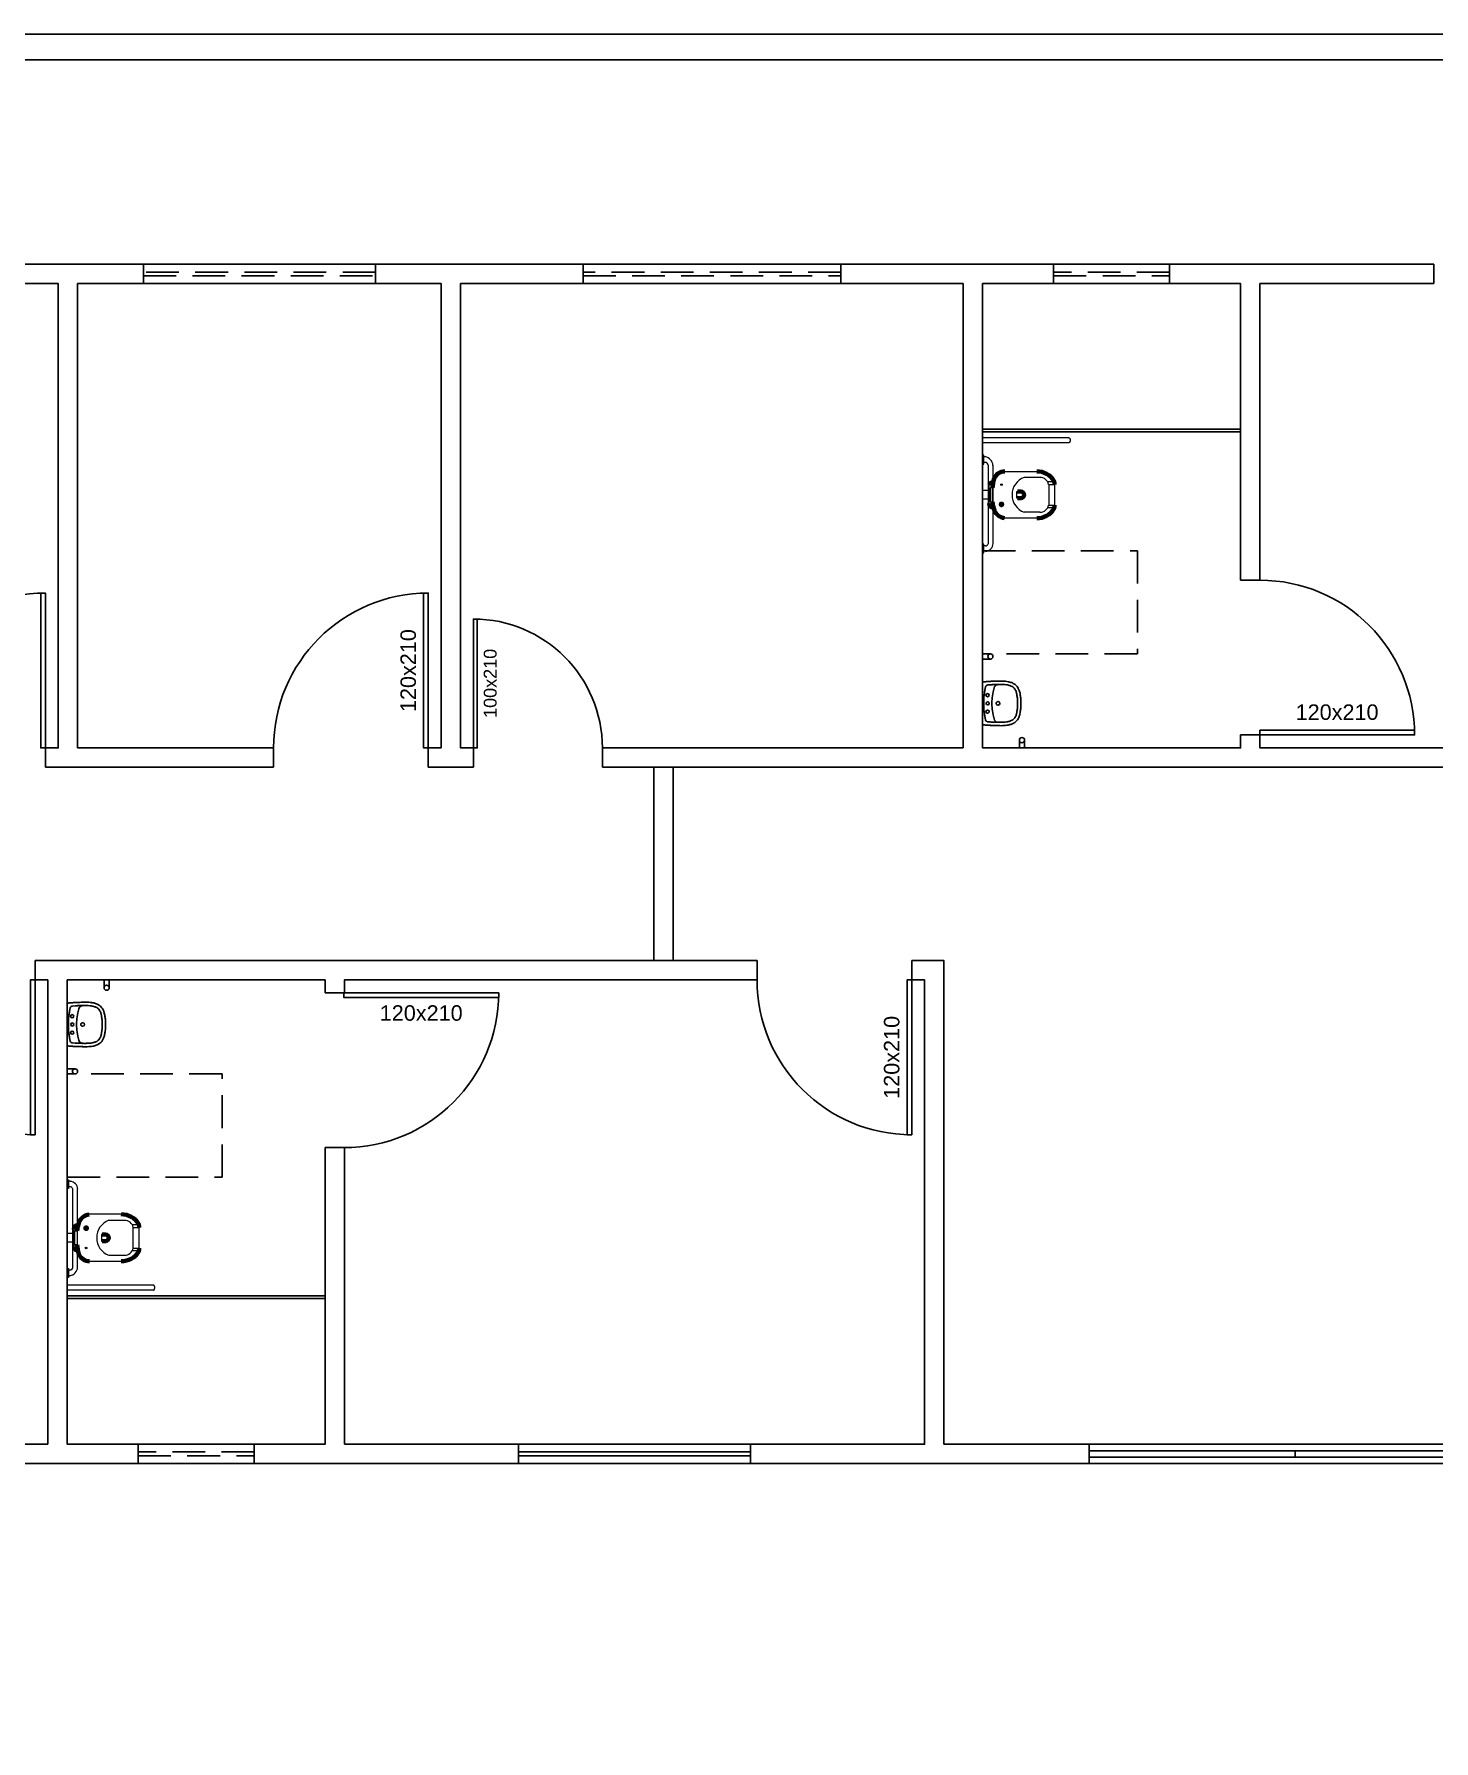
# Model space of a CAD drawing. Header units: centimetres. Extents: x 45464 to 685867, y 12828 to 16690.
# Drawn here: x 681605 to 682691, y 15367 to 16690 of the extents above; entities that cross this region are included whole.
import ezdxf
from ezdxf.enums import TextEntityAlignment as Align

# ---------------------------------------------------------------- set-up
doc = ezdxf.new("R2010")
doc.units = ezdxf.units.CM
doc.header["$LTSCALE"] = 4
doc.linetypes.add('DASHED2', pattern=[9.525, 6.35, -3.175])
for name, color, linetype in [('0.1', 1, 'Continuous'), ('0.2', 2, 'Continuous'), ('0.4', 4, 'Continuous'), ('0.6', 6, 'Continuous'), ('02-CONT', 2, 'Continuous'), ('08', 8, 'Continuous'), ('PDF1_PH - Metal', 253, 'Continuous'), ('PROJEÇÕES', 1, 'DASHED2')]:
    doc.layers.add(name, color=color, linetype=linetype)
doc.styles.add('2mm 1-50', font='arial.ttf', dxfattribs={"height": 0.1})

# ---------------------------------------------------------------- blocks, each defined once
blk = doc.blocks.new('1_00e-flat-44-flat-1')
at = {"color": 1}
blk.add_arc((-62.7, -34.1), 120, 0, 90, dxfattribs=at)
at = {"layer": '02-CONT'}
blk.add_lwpolyline([(-62.7, -34.1), (-62.7, -30.5), (57.3, -30.5), (57.3, -34.1)], close=True, dxfattribs=at)
blk = doc.blocks.new('1_00e-flat-24-flat-1')
at = {"color": 1}
blk.add_arc((34.1, 62.7), 120, 180, 270, dxfattribs=at)
at = {"layer": '02-CONT'}
blk.add_lwpolyline([(34.1, 62.7), (30.5, 62.7), (30.5, -57.3), (34.1, -57.3)], close=True, dxfattribs=at)
blk = doc.blocks.new('1_00e-flat-23-flat-1')
at = {"color": 1}
blk.add_arc((-62.7, 34.1), 120, 270, 0, dxfattribs=at)
at = {"layer": '02-CONT'}
blk.add_lwpolyline([(-62.7, 34.1), (-62.7, 30.5), (57.3, 30.5), (57.3, 34.1)], close=True, dxfattribs=at)
blk = doc.blocks.new('1_00e-flat-22-flat-1')
at = {"color": 1}
blk.add_arc((-28.4, -52.3), 100, 0, 90, dxfattribs=at)
at = {"layer": '02-CONT'}
blk.add_lwpolyline([(-28.4, -52.3), (-25.4, -52.3), (-25.4, 47.7), (-28.4, 47.7)], close=True, dxfattribs=at)
blk = doc.blocks.new('1_00e-flat-21-flat-1')
at = {"color": 1}
blk.add_arc((34.1, -62.7), 120, 90, 180, dxfattribs=at)
at = {"layer": '02-CONT'}
blk.add_lwpolyline([(34.1, -62.7), (30.5, -62.7), (30.5, 57.3), (34.1, 57.3)], close=True, dxfattribs=at)
blk = doc.blocks.new('1_00e-flat-20-flat-1')
at = {"color": 1}
blk.add_arc((34.1, -62.7), 120, 90, 180, dxfattribs=at)
at = {"layer": '02-CONT'}
blk.add_lwpolyline([(34.1, -62.7), (30.5, -62.7), (30.5, 57.3), (34.1, 57.3)], close=True, dxfattribs=at)
blk = doc.blocks.new('1_00e-flat-19-flat-1')
at = {"color": 1}
blk.add_arc((34.1, 62.7), 120, 180, 270, dxfattribs=at)
at = {"layer": '02-CONT'}
blk.add_lwpolyline([(34.1, 62.7), (30.5, 62.7), (30.5, -57.3), (34.1, -57.3)], close=True, dxfattribs=at)
blk = doc.blocks.new('Barra 3-flat-22-flat-1')
at = {"layer": 'PDF1_PH - Metal', "lineweight": 9}
for points in [[(-25386.6, -18995.8), (-25386.6, -19002.6), (-25385.8, -19002.6), (-25385.8, -18995.8)], [(-25386.6, -19064.8), (-25386.6, -19071.5), (-25385.8, -19071.5), (-25385.8, -19064.8)]]:
    blk.add_lwpolyline(points, close=True, dxfattribs=at)
for points in [[(-25384.5, -18997.1), (-25385.8, -18997.1)], [(-25384.5, -19001.3), (-25385.8, -19001.3)], [(-25382.4, -19003.4), (-25382.4, -19064.4)], [(-25378.6, -19003.4), (-25378.6, -19064.4)], [(-25384.5, -19066), (-25385.8, -19066)], [(-25384.5, -19070.3), (-25385.8, -19070.3)]]:
    blk.add_lwpolyline(points, dxfattribs=at)
for centre, radius, start, end in [((-25385.6, -19004), 6.99, 2.8701, 81.3064), ((-25384.7, -19003.6), 2.27, 3.7764, 86.2265), ((-25384.7, -19064.1), 6.14, 272.0523, 359.9639), ((-25384.6, -19063.8), 2.26, 271.8185, 345.4984)]:
    blk.add_arc(centre, radius, start, end, dxfattribs=at)
blk = doc.blocks.new('bacia sanit-flat-18-flat-1')
at = {"layer": 'PDF1_PH - Metal', "lineweight": 9}
for points in [[(16655.1, 24450.5), (16680.1, 24450.5)], [(16670.3, 24445.9), (16670.8, 24445.9), (16671.2, 24445.9), (16671.6, 24445.9), (16672, 24445.9), (16680.5, 24445.9), (16680.9, 24445.9), (16681.3, 24445.9), (16681.8, 24445.9), (16682.2, 24445.9), (16682.6, 24445.9)], [(16643.3, 24435.7), (16638.2, 24435.7)], [(16643.3, 24425.3), (16643.3, 24425.6), (16643.3, 24439.1), (16643.3, 24439.9)], [(16644.1, 24437.4), (16644.1, 24437), (16644.1, 24436.6), (16644.1, 24428.1), (16644.1, 24427.7), (16644.1, 24427.2)], [(16644.5, 24426.8), (16644.5, 24426.8), (16645, 24426.8), (16645.4, 24426.8), (16645.8, 24426.8), (16645.8, 24432.3), (16645.8, 24437.8), (16645.4, 24437.8), (16645, 24437.8), (16644.5, 24437.8)], [(16665.7, 24429.8), (16665.3, 24429.8), (16664.8, 24429.8), (16664.8, 24430.2), (16664.8, 24430.6), (16664.8, 24431.1), (16664.8, 24431.5), (16664.8, 24431.9), (16664.8, 24432.3), (16664.8, 24432.7), (16664.8, 24433.2), (16664.8, 24433.6), (16664.8, 24434), (16664.8, 24434.4), (16664.8, 24434.9), (16665.3, 24434.9), (16665.3, 24434.9)], [(16693.7, 24442.5), (16688.6, 24442.5)], [(16689.4, 24440.4), (16693.6, 24440.4), (16694, 24440.4)], [(16689.4, 24440.4), (16689.4, 24439.9), (16689.4, 24439.5), (16689.4, 24439.1), (16689.4, 24438.7), (16689.4, 24438.2), (16689.4, 24437.8), (16689.4, 24437.4), (16689.4, 24437), (16689.4, 24436.6), (16689.4, 24436.1), (16689.4, 24435.7)], [(16689.4, 24435.7), (16689.4, 24435.3), (16689.4, 24434.9), (16689.4, 24434.4), (16689.4, 24434), (16689.4, 24433.6), (16689.4, 24433.2), (16689.4, 24432.7), (16689.4, 24432.3), (16689.4, 24431.9), (16689.4, 24431.5), (16689.4, 24431.1), (16689.4, 24430.6), (16689.4, 24430.2), (16689.4, 24429.4)], [(16694, 24440.4), (16694, 24439.9), (16694, 24439.5), (16694, 24439.1), (16694, 24438.7), (16694, 24438.2), (16694, 24437.8), (16694, 24437.4), (16694, 24437), (16694, 24436.6), (16694, 24436.1), (16694, 24435.7), (16694, 24435.3), (16694, 24434.9), (16694, 24434.4), (16694, 24434), (16694, 24433.6), (16694, 24433.2), (16694, 24432.7), (16694, 24432.3), (16694, 24431.9), (16694, 24431.5), (16694, 24431.1), (16694, 24430.6), (16694, 24430.2), (16694, 24429.8), (16694, 24429.4), (16694, 24428.9), (16694, 24428.5), (16694, 24428.1), (16694, 24427.7), (16694, 24427.2), (16694, 24426.8), (16694, 24426.4), (16694, 24426), (16694, 24425.6), (16694, 24425.1), (16694, 24424.7), (16694, 24424.3)], [(16643.3, 24428.9), (16638.2, 24428.9)], [(16682.6, 24418.8), (16682.2, 24418.8), (16681.8, 24418.8), (16681.3, 24418.8), (16680.5, 24418.8), (16672, 24418.8), (16671.6, 24418.8), (16671.2, 24418.8), (16670.8, 24418.8), (16670.3, 24418.8)], [(16693.7, 24422.2), (16688.6, 24422.2)], [(16689.4, 24429.4), (16689.4, 24428.9), (16689.4, 24428.5), (16689.4, 24428.1), (16689.4, 24427.7), (16689.4, 24427.2), (16689.4, 24426.8), (16689.4, 24426.4), (16689.4, 24426), (16689.4, 24425.6), (16689.4, 24425.1), (16689.4, 24424.7), (16689.4, 24424.3)], [(16689.4, 24424.3), (16693.6, 24424.3), (16694, 24424.3)], [(16689.4, 24424.3), (16693.6, 24424.3), (16694, 24424.3)], [(16680.1, 24414.1), (16655.1, 24414.1)]]:
    blk.add_lwpolyline(points, dxfattribs=at)
at = {"layer": 'PDF1_PH - Metal', "lineweight": 211}
for points in [[(16694, 24440.4, 0.086524), (16693.5, 24443.1, 0.264906), (16680.1, 24450.5)], [(16694, 24424.3, -0.086524), (16693.5, 24421.5, -0.264906), (16680.1, 24414.1)]]:
    blk.add_lwpolyline(points, format="xyb", dxfattribs=at)
blk.add_lwpolyline([(16670.3, 24432.3), (16670.3, 24432.3), (16670.3, 24432.3)], dxfattribs=at)
at = {"layer": 'PDF1_PH - Metal', "lineweight": 9}
blk.add_circle((16652.8, 24440.2), 0.635, dxfattribs=at)
at = {"layer": 'PDF1_PH - Metal', "lineweight": 211}
blk.add_circle((16652.8, 24424.9), 0.635, dxfattribs=at)
for centre, radius, start, end in [((16672, 24436.5), 26.2, 161.0139, 177.0973), ((16655.4, 24441.7), 8.83, 90.3217, 157.8056), ((16646.3, 24439.1), 3.16, 88.1661, 164.6032), ((16666.6, 25678.1), 1243.2, 269.9347, 270.0653), ((16667.8, 24432.3), 2.55, 275.8679, 84.1321), ((16646.3, 24425.4), 3.02, 177.2926, 274.2593), ((16673.4, 24429), 27.6, 184.427, 198.8013), ((16656.6, 24424.4), 10.3, 204.627, 261.8049), ((16666.6, 23393.8), 1036, 89.9217, 90.0783)]:
    blk.add_arc(centre, radius, start, end, dxfattribs=at)
at = {"layer": 'PDF1_PH - Metal', "lineweight": 9}
for centre, radius, start, end in [((16675.5, 24432.3), 14.5, 110.9822, 249.0178), ((16682.7, 24439), 6.82, 11.172, 90.6439), ((16644.5, 24437.4), 0.423, 90, 180), ((16644.5, 24427.2), 0.423, 180, 270), ((16682.7, 24425.6), 6.82, 269.3561, 348.828)]:
    blk.add_arc(centre, radius, start, end, dxfattribs=at)
blk = doc.blocks.new('L.51_P-flat-20-flat-1')
at = {"layer": '08'}
for p, q in [((0, 16), (0, 15.9)), ((0, 15.9), (0, -15.9)), ((0.6, 16.6), (0.6, 16.6)), ((0.7, 16.6), (0.6, 16.6)), ((2.3, 16.8), (2.3, 16.8)), ((6.1, 14.4), (4.1, 14.3)), ((6.1, 14.4), (4.1, 14.3)), ((6.1, 14.4), (6.1, 14.4)), ((11, 14.6), (10.2, 14.6)), ((11.9, 14.6), (12.2, 14.6)), ((16.6, 17.2), (16.6, 17.2)), ((21.1, 13.8), (21.1, 13.8)), ((1.8, 10.3), (1.8, 10.3)), ((8.9, 12.1), (8.2, 9)), ((0.8, 0), (0.8, 0)), ((1.8, -10.3), (1.8, -10.3)), ((8.9, -12.1), (8.2, -9)), ((0, -16), (0, -15.9)), ((0.6, -16.6), (0.6, -16.6)), ((0.6, -16.6), (0.7, -16.6)), ((2.3, -16.8), (2.3, -16.8)), ((6.1, -14.4), (4.1, -14.3)), ((6.1, -14.4), (4.1, -14.3)), ((6.1, -14.4), (6.1, -14.4)), ((11, -14.6), (10.2, -14.6)), ((11.9, -14.6), (12.2, -14.6)), ((16.6, -17.2), (16.6, -17.2)), ((21.1, -13.8), (21.1, -13.8))]:
    blk.add_line(p, q, dxfattribs=at)
for points in [[(0.6, 16.6), (0.6, 16.6, 0.380301), (0, 16)], [(2.3, 16.8), (2.3, 16.8, 0.007612), (0.7, 16.6)], [(2.3, 16.8, -0.006011), (4.1, 16.9, -0.005348), (6.8, 17.1, -0.004521), (12.1, 17.2, -0.006524), (14.4, 17.3, -0.013546), (16.6, 17.2)], [(16.6, 17.2, 0.014577), (14.4, 17.3, 0.005049), (13, 17.3, 0.003057), (11.2, 17.2, 0.003579), (6.6, 17.1, 0.005839), (3.9, 16.9, 0.006773), (2.3, 16.8)], [(4.1, 14.3), (4.1, 14.3, 0.334834), (2.3, 12.9)], [(2.3, 12.9), (2.3, 12.9, -0.332966), (4.1, 14.3)], [(4.1, 14.3), (4.1, 14.3, 0.000631), (4.1, 14.3)], [(11, 14.6, -0.005207), (9.8, 14.6, 0.005375), (9.2, 14.6, 0.00664), (8.6, 14.6, 0.004375), (7.9, 14.6, 0.001156), (6.7, 14.5, -0.003092), (6.1, 14.4)], [(6.1, 14.4, 0.002091), (6.5, 14.5, 0.001464), (7.6, 14.5, -0.004115), (8.4, 14.6, -0.007251), (9.2, 14.6)], [(8.9, 12.1), (8.9, 12.1, -0.307483), (11.5, 14.5)], [(9.2, 14.6, -0.00474), (9.5, 14.6, -0.002257), (9.8, 14.6, 0.000797), (10.2, 14.6)], [(11.6, 14.6), (11.6, 14.6, 0.000884), (11, 14.6)], [(11.6, 14.6, -0.048484), (11.6, 14.6, -0.048279), (11.6, 14.6, -0.084885), (11.6, 14.6, -0.141909), (11.6, 14.5, -0.057696), (11.6, 14.5, -0.043541), (11.6, 14.5, -0.040045), (11.6, 14.5, -0.034229), (11.6, 14.5, -0.023292), (11.6, 14.5, -0.016532), (11.6, 14.5, -0.014864), (11.5, 14.5, -0.018599), (11.5, 14.5, -0.010502), (11.5, 14.5)], [(11.5, 14.5, -0.031436), (11.5, 14.6, -0.037384), (11.5, 14.6, -0.040471), (11.5, 14.6, -0.050709), (11.5, 14.6, -0.178998), (11.5, 14.6, -0.053532), (11.5, 14.6, -0.043329), (11.5, 14.6, -0.036196), (11.5, 14.6, -0.039167), (11.5, 14.6, 0.07472), (11.5, 14.6, -0.042333), (11.5, 14.6)], [(11.5, 14.6, -0.034945), (11.5, 14.6, -0.02698), (11.5, 14.6, -0.021593), (11.5, 14.6, -0.016954), (11.5, 14.6, -0.017111), (11.5, 14.6, -0.016189), (11.5, 14.6, -0.01233), (11.6, 14.6, -0.012048), (11.6, 14.6)], [(11.5, 14.5, -0.009681), (11.5, 14.5, -0.009978), (11.5, 14.5, -0.026851), (11.5, 14.5, -0.027297), (11.5, 14.5, -0.027498), (11.5, 14.5, -0.032168), (11.5, 14.5, -0.049163), (11.5, 14.5, -0.186923), (11.5, 14.5, -0.107041), (11.5, 14.5, -0.038487), (11.5, 14.5, -0.012498), (11.5, 14.5, 0.025241), (11.5, 14.5, 0.046032), (11.5, 14.5)], [(11.7, 14.6), (11.7, 14.6, -0.021484), (11.6, 14.6)], [(11.6, 14.6, -0.032299), (11.6, 14.6, -0.039418), (11.6, 14.6, -0.046129), (11.6, 14.6, -0.058765), (11.6, 14.6, -0.15242), (11.6, 14.6, -0.058959), (11.6, 14.6, -0.046419), (11.6, 14.6, 0.005047), (11.6, 14.6, 0.034816), (11.6, 14.6, 0.004251), (11.6, 14.6, -0.041022), (11.6, 14.6)], [(11.6, 14.6, -0.041118), (11.6, 14.6, -0.033041), (11.6, 14.6, -0.026349), (11.6, 14.6, -0.020575), (11.6, 14.6, -0.016329), (11.6, 14.6, -0.013256), (11.6, 14.6, -0.016526), (11.6, 14.6, -0.01256), (11.6, 14.6, -0.007787), (11.7, 14.6)], [(12.2, 14.6, -0.002269), (13.8, 14.7, -0.004998), (15, 14.6, -0.007991), (16.2, 14.6, -0.025422), (18.6, 14.4)], [(19.8, 16.8, 0.02367), (17.6, 17.1, 0.009145), (16.6, 17.2)], [(18.6, 14.4, -0.020568), (20, 14.1, -0.019806), (21.1, 13.8)], [(29.5, 4, 0.007611), (29.3, 5.6, 0.01342), (29.1, 7.2, 0.036993), (28.4, 9.9, 0.053243), (27.3, 12.2, 0.127567), (24.2, 15.2, 0.05263), (21.9, 16.3, 0.024865), (20.3, 16.7, 0.007061), (19.8, 16.8)], [(21.1, 13.8, -0.030827), (22.2, 13.4, -0.09604), (24.4, 11.8, -0.063195), (25.3, 10.4, -0.034611), (25.9, 9.3, -0.022848), (26.2, 8.3)], [(2.3, 12.9), (2.3, 12.9, 0.047394), (0.8, 2.2)], [(0.8, 0), (0.8, 0, -0.05776), (2.3, 12.9)], [(0.8, 2.2), (0.8, 2.2, 0.010006), (0.8, 0)], [(0.8, 0), (0.8, 0, 0.05776), (2.3, -12.9)], [(2.3, 12.9), (2.3, 12.9, -0.000374), (2.3, 12.9)], [(7.3, 2.9, 0.012649), (7.2, 0.9, 0.007226), (7.2, 0)], [(7.3, -2.9, -0.012649), (7.2, -0.9, -0.007226), (7.2, 0)], [(10.5, 0), (10.5, 0, -0.124906), (10.7, 0.7)], [(10.7, 0.8), (10.7, 0.8, -0.2534), (11.9, 1.4)], [(12.1, 1.4), (12.1, 1.4, -0.381509), (13.4, 0)], [(12.1, -1.4), (12.1, -1.4, 0.381509), (13.4, 0)], [(26.9, 4.1, 0.00807), (26.7, 5.4, 0.011919), (26.5, 6.7, 0.013199), (26.3, 7.8, 0.008071), (26.2, 8.3)], [(27, 3.2), (27, 3.2, 0.005718), (26.9, 4.1)], [(27.1, 0), (27.1, 0, 0.019657), (27, 3.2)], [(27.1, 0), (27.1, 0, -0.019657), (27, -3.2)], [(29.7, 0), (29.7, 0, 0.024234), (29.5, 4)], [(0.8, -2.2), (0.8, -2.2, -0.010006), (0.8, 0)], [(2.3, -12.9), (2.3, -12.9, -0.047394), (0.8, -2.2)], [(4.1, -14.3), (4.1, -14.3, -0.334834), (2.3, -12.9)], [(2.3, -12.9), (2.3, -12.9, 0.000374), (2.3, -12.9)], [(2.3, -12.9), (2.3, -12.9, 0.332962), (4.1, -14.3)], [(8.9, -12.1), (8.9, -12.1, 0.307483), (11.5, -14.5)], [(10.5, 0), (10.5, 0, 0.124906), (10.7, -0.7)], [(10.7, -0.8), (10.7, -0.8, 0.2534), (11.9, -1.4)], [(19.8, -16.8, 0.041222), (22.4, -16.1, 0.064156), (24.9, -14.8, 0.11159), (27.5, -11.9, 0.047064), (28.4, -9.9, 0.01722), (28.7, -8.9, 0.01972), (29.1, -7.2, 0.013523), (29.3, -5.6, 0.009069), (29.5, -4)], [(21.1, -13.8, 0.030827), (22.2, -13.4, 0.09604), (24.4, -11.8, 0.063195), (25.3, -10.4, 0.034611), (25.9, -9.3, 0.022848), (26.2, -8.3)], [(26.9, -4.1, -0.00807), (26.7, -5.4, -0.011919), (26.5, -6.7, -0.013199), (26.3, -7.8, -0.008071), (26.2, -8.3)], [(27, -3.2), (27, -3.2, -0.005718), (26.9, -4.1)], [(29.5, -4), (29.5, -4, 0.024376), (29.7, 0)], [(0, -16), (0, -16, 0.380329), (0.6, -16.6)], [(0.7, -16.6), (0.7, -16.6, 0.007418), (2.3, -16.8)], [(2.3, -16.8, 0.006011), (4.1, -16.9, 0.005348), (6.8, -17.1, 0.004521), (12.1, -17.2, 0.006524), (14.4, -17.3, 0.013546), (16.6, -17.2)], [(2.3, -16.8, 0.00678), (3.9, -16.9, 0.004564), (5.7, -17, 0.002524), (7.5, -17.1, 0.004352), (12.1, -17.2, 0.006501), (14.4, -17.3, 0.013543), (16.6, -17.2)], [(4.1, -14.3), (4.1, -14.3, -0.000631), (4.1, -14.3)], [(11, -14.6, 0.005207), (9.8, -14.6, -0.005375), (9.2, -14.6, -0.00664), (8.6, -14.6, -0.004375), (7.9, -14.6, -0.001156), (6.7, -14.5, 0.003092), (6.1, -14.4)], [(6.1, -14.4, -0.002091), (6.5, -14.5, -0.001464), (7.6, -14.5, 0.004115), (8.4, -14.6, 0.007251), (9.2, -14.6)], [(9.2, -14.6, 0.00474), (9.5, -14.6, 0.002257), (9.8, -14.6, -0.000797), (10.2, -14.6)], [(11.6, -14.6), (11.6, -14.6, -0.000884), (11, -14.6)], [(11.6, -14.6, 0.048484), (11.6, -14.6, 0.048279), (11.6, -14.6, 0.084885), (11.6, -14.6, 0.141909), (11.6, -14.5, 0.057696), (11.6, -14.5, 0.043541), (11.6, -14.5, 0.040045), (11.6, -14.5, 0.034229), (11.6, -14.5, 0.023292), (11.6, -14.5, 0.016532), (11.6, -14.5, 0.014864), (11.5, -14.5, 0.018599), (11.5, -14.5, 0.010502), (11.5, -14.5)], [(11.7, -14.6), (11.7, -14.6, 0.021484), (11.6, -14.6)], [(11.6, -14.6, 0.041118), (11.6, -14.6, 0.033041), (11.6, -14.6, 0.026349), (11.6, -14.6, 0.020575), (11.6, -14.6, 0.016329), (11.6, -14.6, 0.013256), (11.6, -14.6, 0.016526), (11.6, -14.6, 0.01256), (11.6, -14.6, 0.007787), (11.7, -14.6)], [(11.6, -14.6, 0.032299), (11.6, -14.6, 0.039418), (11.6, -14.6, 0.046129), (11.6, -14.6, 0.058765), (11.6, -14.6, 0.15242), (11.6, -14.6, 0.058959), (11.6, -14.6, 0.046419), (11.6, -14.6, -0.005047), (11.6, -14.6, -0.034816), (11.6, -14.6, -0.004251), (11.6, -14.6, 0.041022), (11.6, -14.6)], [(18.6, -14.4, -0.025995), (16.2, -14.6, -0.0078), (15.4, -14.6, -0.006638), (12.2, -14.6)], [(16.6, -17.2, 0.021184), (18.8, -17, 0.011263), (19.8, -16.8)], [(21.1, -13.8, -0.022641), (19.9, -14.1, -0.018458), (18.6, -14.4)]]:
    blk.add_lwpolyline(points, format="xyb", dxfattribs=at)
at = {"layer": '08', "ltscale": 27.502596}
for centre in [(3.8, 6.4), (3.8, -6.4)]:
    blk.add_circle(centre, 1.22, dxfattribs=at)
at = {"layer": '08'}
for centre, radius, start, end in [((3.9, 0), 1.22, 0, 180), ((3.9, 0), 1.22, 180, 360), ((51.2, -0.7), 44, 167.345, 175.384), ((51.2, 0.7), 44, 184.616, 192.655)]:
    blk.add_arc(centre, radius, start, end, dxfattribs=at)
for centre, major_axis, ratio, start_param, end_param in [((11.5, 15.2), (0.347, 0.538), 0.98852, -2.558386, -2.421709), ((11.5, 15.2), (0.424, -0.48), 0.993745, -0.721267, -0.591454), ((12, 11.4), (0.71, -3.15), 0.999971, 2.93072, 3.008068), ((11.9, 0), (0.03, -1.44), 0.991671, -2.157977, -2.111955), ((11.9, 0), (0.06, -1.44), 0.992169, -2.130367, -2.113744), ((12, 0), (0.13, -1.46), 0.992499, 2.941317, 3.068984), ((11.9, 0), (0.03, 1.44), 0.991671, 2.111955, 2.157977), ((11.9, 0), (0.06, 1.44), 0.992169, 2.113744, 2.130367), ((12, 0), (0.13, 1.46), 0.992499, -3.068984, -2.941317), ((12, -11.4), (0.71, 3.15), 0.999971, -3.008068, -2.93072)]:
    blk.add_ellipse(centre, major_axis=major_axis, ratio=ratio, start_param=start_param, end_param=end_param, dxfattribs=at)
blk = doc.blocks.new('Barra 3-flat-12-flat-1')
at = {"layer": 'PDF1_PH - Metal', "lineweight": 9}
for points in [[(-25386.6, 19064.8), (-25386.6, 19071.5), (-25385.8, 19071.5), (-25385.8, 19064.8)], [(-25386.6, 18995.8), (-25386.6, 19002.6), (-25385.8, 19002.6), (-25385.8, 18995.8)]]:
    blk.add_lwpolyline(points, close=True, dxfattribs=at)
for points in [[(-25384.5, 19070.3), (-25385.8, 19070.3)], [(-25384.5, 19066), (-25385.8, 19066)], [(-25382.4, 19003.4), (-25382.4, 19064.4)], [(-25378.6, 19003.4), (-25378.6, 19064.4)], [(-25384.5, 19001.3), (-25385.8, 19001.3)], [(-25384.5, 18997.1), (-25385.8, 18997.1)]]:
    blk.add_lwpolyline(points, dxfattribs=at)
for centre, radius, start, end in [((-25384.7, 19064.1), 6.14, 0.0361, 87.9477), ((-25384.6, 19063.8), 2.26, 14.5016, 88.1815), ((-25385.6, 19004), 6.99, 278.6936, 357.1299), ((-25384.7, 19003.6), 2.27, 273.7735, 356.2236)]:
    blk.add_arc(centre, radius, start, end, dxfattribs=at)
blk = doc.blocks.new('bacia sanit-flat-8-flat-1')
at = {"layer": 'PDF1_PH - Metal', "lineweight": 9}
for points in [[(16680.1, -24414.1), (16655.1, -24414.1)], [(16643.3, -24428.9), (16638.2, -24428.9)], [(16643.3, -24425.3), (16643.3, -24425.6), (16643.3, -24439.1), (16643.3, -24439.9)], [(16644.1, -24437.4), (16644.1, -24437), (16644.1, -24436.6), (16644.1, -24428.1), (16644.1, -24427.7), (16644.1, -24427.2)], [(16644.5, -24426.8), (16644.5, -24426.8), (16645, -24426.8), (16645.4, -24426.8), (16645.8, -24426.8), (16645.8, -24432.3), (16645.8, -24437.8), (16645.4, -24437.8), (16645, -24437.8), (16644.5, -24437.8)], [(16665.7, -24429.8), (16665.3, -24429.8), (16664.8, -24429.8), (16664.8, -24430.2), (16664.8, -24430.6), (16664.8, -24431.1), (16664.8, -24431.5), (16664.8, -24431.9), (16664.8, -24432.3), (16664.8, -24432.7), (16664.8, -24433.2), (16664.8, -24433.6), (16664.8, -24434), (16664.8, -24434.4), (16664.8, -24434.9), (16665.3, -24434.9), (16665.3, -24434.9)], [(16682.6, -24418.8), (16682.2, -24418.8), (16681.8, -24418.8), (16681.3, -24418.8), (16680.5, -24418.8), (16672, -24418.8), (16671.6, -24418.8), (16671.2, -24418.8), (16670.8, -24418.8), (16670.3, -24418.8)], [(16693.7, -24422.2), (16688.6, -24422.2)], [(16689.4, -24424.3), (16693.6, -24424.3), (16694, -24424.3)], [(16689.4, -24429.4), (16689.4, -24428.9), (16689.4, -24428.5), (16689.4, -24428.1), (16689.4, -24427.7), (16689.4, -24427.2), (16689.4, -24426.8), (16689.4, -24426.4), (16689.4, -24426), (16689.4, -24425.6), (16689.4, -24425.1), (16689.4, -24424.7), (16689.4, -24424.3)], [(16689.4, -24424.3), (16693.6, -24424.3), (16694, -24424.3)], [(16689.4, -24435.7), (16689.4, -24435.3), (16689.4, -24434.9), (16689.4, -24434.4), (16689.4, -24434), (16689.4, -24433.6), (16689.4, -24433.2), (16689.4, -24432.7), (16689.4, -24432.3), (16689.4, -24431.9), (16689.4, -24431.5), (16689.4, -24431.1), (16689.4, -24430.6), (16689.4, -24430.2), (16689.4, -24429.4)], [(16694, -24440.4), (16694, -24439.9), (16694, -24439.5), (16694, -24439.1), (16694, -24438.7), (16694, -24438.2), (16694, -24437.8), (16694, -24437.4), (16694, -24437), (16694, -24436.6), (16694, -24436.1), (16694, -24435.7), (16694, -24435.3), (16694, -24434.9), (16694, -24434.4), (16694, -24434), (16694, -24433.6), (16694, -24433.2), (16694, -24432.7), (16694, -24432.3), (16694, -24431.9), (16694, -24431.5), (16694, -24431.1), (16694, -24430.6), (16694, -24430.2), (16694, -24429.8), (16694, -24429.4), (16694, -24428.9), (16694, -24428.5), (16694, -24428.1), (16694, -24427.7), (16694, -24427.2), (16694, -24426.8), (16694, -24426.4), (16694, -24426), (16694, -24425.6), (16694, -24425.1), (16694, -24424.7), (16694, -24424.3)], [(16643.3, -24435.7), (16638.2, -24435.7)], [(16693.7, -24442.5), (16688.6, -24442.5)], [(16689.4, -24440.4), (16689.4, -24439.9), (16689.4, -24439.5), (16689.4, -24439.1), (16689.4, -24438.7), (16689.4, -24438.2), (16689.4, -24437.8), (16689.4, -24437.4), (16689.4, -24437), (16689.4, -24436.6), (16689.4, -24436.1), (16689.4, -24435.7)], [(16689.4, -24440.4), (16693.6, -24440.4), (16694, -24440.4)], [(16655.1, -24450.5), (16680.1, -24450.5)], [(16670.3, -24445.9), (16670.8, -24445.9), (16671.2, -24445.9), (16671.6, -24445.9), (16672, -24445.9), (16680.5, -24445.9), (16680.9, -24445.9), (16681.3, -24445.9), (16681.8, -24445.9), (16682.2, -24445.9), (16682.6, -24445.9)]]:
    blk.add_lwpolyline(points, dxfattribs=at)
at = {"layer": 'PDF1_PH - Metal', "lineweight": 211}
for points in [[(16694, -24424.3, 0.086524), (16693.5, -24421.5, 0.264906), (16680.1, -24414.1)], [(16694, -24440.4, -0.086524), (16693.5, -24443.1, -0.264906), (16680.1, -24450.5)]]:
    blk.add_lwpolyline(points, format="xyb", dxfattribs=at)
blk.add_lwpolyline([(16670.3, -24432.3), (16670.3, -24432.3), (16670.3, -24432.3)], dxfattribs=at)
blk.add_circle((16652.8, -24424.9), 0.635, dxfattribs=at)
at = {"layer": 'PDF1_PH - Metal', "lineweight": 9}
blk.add_circle((16652.8, -24440.2), 0.635, dxfattribs=at)
at = {"layer": 'PDF1_PH - Metal', "lineweight": 211}
for centre, radius, start, end in [((16656.6, -24424.4), 10.3, 98.1951, 155.373), ((16646.3, -24425.4), 3.02, 85.7407, 182.7074), ((16673.4, -24429), 27.6, 161.1987, 175.573), ((16666.6, -23393.8), 1036, 269.9217, 270.0783), ((16667.8, -24432.3), 2.55, 275.8679, 84.1321), ((16646.3, -24439.1), 3.16, 195.3968, 271.8339), ((16672, -24436.5), 26.2, 182.9027, 198.9861), ((16666.6, -25678.1), 1243.2, 89.9347, 90.0653), ((16655.4, -24441.7), 8.83, 202.1944, 269.6783)]:
    blk.add_arc(centre, radius, start, end, dxfattribs=at)
at = {"layer": 'PDF1_PH - Metal', "lineweight": 9}
for centre, radius, start, end in [((16644.5, -24427.2), 0.423, 90, 180), ((16675.5, -24432.3), 14.5, 110.9822, 249.0178), ((16682.7, -24425.6), 6.82, 11.172, 90.6439), ((16644.5, -24437.4), 0.423, 180, 270), ((16682.7, -24439), 6.82, 269.3561, 348.828)]:
    blk.add_arc(centre, radius, start, end, dxfattribs=at)
blk = doc.blocks.new('L.51_P-flat-10-flat-1')
at = {"layer": '08'}
for p, q in [((0, 16), (0, 15.9)), ((0, -15.9), (0, 15.9)), ((0.6, 16.6), (0.6, 16.6)), ((0.6, 16.6), (0.7, 16.6)), ((2.3, 16.8), (2.3, 16.8)), ((6.1, 14.4), (4.1, 14.3)), ((6.1, 14.4), (4.1, 14.3)), ((6.1, 14.4), (6.1, 14.4)), ((11, 14.6), (10.2, 14.6)), ((11.9, 14.6), (12.2, 14.6)), ((16.6, 17.2), (16.6, 17.2)), ((21.1, 13.8), (21.1, 13.8)), ((0.8, 0), (0.8, 0)), ((1.8, 10.3), (1.8, 10.3)), ((8.9, 12.1), (8.2, 9)), ((1.8, -10.3), (1.8, -10.3)), ((8.9, -12.1), (8.2, -9)), ((0, -16), (0, -15.9)), ((0.6, -16.6), (0.6, -16.6)), ((0.7, -16.6), (0.6, -16.6)), ((2.3, -16.8), (2.3, -16.8)), ((6.1, -14.4), (4.1, -14.3)), ((6.1, -14.4), (4.1, -14.3)), ((6.1, -14.4), (6.1, -14.4)), ((11, -14.6), (10.2, -14.6)), ((11.9, -14.6), (12.2, -14.6)), ((16.6, -17.2), (16.6, -17.2)), ((21.1, -13.8), (21.1, -13.8))]:
    blk.add_line(p, q, dxfattribs=at)
for points in [[(0, 16), (0, 16, -0.380329), (0.6, 16.6)], [(0.7, 16.6), (0.7, 16.6, -0.007418), (2.3, 16.8)], [(2.3, 16.8, -0.006011), (4.1, 16.9, -0.005348), (6.8, 17.1, -0.004521), (12.1, 17.2, -0.006524), (14.4, 17.3, -0.013546), (16.6, 17.2)], [(2.3, 16.8, -0.00678), (3.9, 16.9, -0.004564), (5.7, 17, -0.002524), (7.5, 17.1, -0.004352), (12.1, 17.2, -0.006501), (14.4, 17.3, -0.013543), (16.6, 17.2)], [(4.1, 14.3), (4.1, 14.3, 0.334834), (2.3, 12.9)], [(2.3, 12.9), (2.3, 12.9, -0.332962), (4.1, 14.3)], [(4.1, 14.3), (4.1, 14.3, 0.000631), (4.1, 14.3)], [(11, 14.6, -0.005207), (9.8, 14.6, 0.005375), (9.2, 14.6, 0.00664), (8.6, 14.6, 0.004375), (7.9, 14.6, 0.001156), (6.7, 14.5, -0.003092), (6.1, 14.4)], [(6.1, 14.4, 0.002091), (6.5, 14.5, 0.001464), (7.6, 14.5, -0.004115), (8.4, 14.6, -0.007251), (9.2, 14.6)], [(8.9, 12.1), (8.9, 12.1, -0.307483), (11.5, 14.5)], [(9.2, 14.6, -0.00474), (9.5, 14.6, -0.002257), (9.8, 14.6, 0.000797), (10.2, 14.6)], [(11.6, 14.6), (11.6, 14.6, 0.000884), (11, 14.6)], [(11.6, 14.6, -0.048484), (11.6, 14.6, -0.048279), (11.6, 14.6, -0.084885), (11.6, 14.6, -0.141909), (11.6, 14.5, -0.057696), (11.6, 14.5, -0.043541), (11.6, 14.5, -0.040045), (11.6, 14.5, -0.034229), (11.6, 14.5, -0.023292), (11.6, 14.5, -0.016532), (11.6, 14.5, -0.014864), (11.5, 14.5, -0.018599), (11.5, 14.5, -0.010502), (11.5, 14.5)], [(11.7, 14.6), (11.7, 14.6, -0.021484), (11.6, 14.6)], [(11.6, 14.6, -0.041118), (11.6, 14.6, -0.033041), (11.6, 14.6, -0.026349), (11.6, 14.6, -0.020575), (11.6, 14.6, -0.016329), (11.6, 14.6, -0.013256), (11.6, 14.6, -0.016526), (11.6, 14.6, -0.01256), (11.6, 14.6, -0.007787), (11.7, 14.6)], [(11.6, 14.6, -0.032299), (11.6, 14.6, -0.039418), (11.6, 14.6, -0.046129), (11.6, 14.6, -0.058765), (11.6, 14.6, -0.15242), (11.6, 14.6, -0.058959), (11.6, 14.6, -0.046419), (11.6, 14.6, 0.005047), (11.6, 14.6, 0.034816), (11.6, 14.6, 0.004251), (11.6, 14.6, -0.041022), (11.6, 14.6)], [(18.6, 14.4, 0.025995), (16.2, 14.6, 0.0078), (15.4, 14.6, 0.006638), (12.2, 14.6)], [(16.6, 17.2, -0.021184), (18.8, 17, -0.011263), (19.8, 16.8)], [(21.1, 13.8, 0.022641), (19.9, 14.1, 0.018458), (18.6, 14.4)], [(19.8, 16.8, -0.041222), (22.4, 16.1, -0.064156), (24.9, 14.8, -0.11159), (27.5, 11.9, -0.047064), (28.4, 9.9, -0.01722), (28.7, 8.9, -0.01972), (29.1, 7.2, -0.013523), (29.3, 5.6, -0.009069), (29.5, 4)], [(21.1, 13.8, -0.030827), (22.2, 13.4, -0.09604), (24.4, 11.8, -0.063195), (25.3, 10.4, -0.034611), (25.9, 9.3, -0.022848), (26.2, 8.3)], [(2.3, 12.9), (2.3, 12.9, 0.047394), (0.8, 2.2)], [(0.8, 0), (0.8, 0, -0.05776), (2.3, 12.9)], [(0.8, 2.2), (0.8, 2.2, 0.010006), (0.8, 0)], [(0.8, -2.2), (0.8, -2.2, -0.010006), (0.8, 0)], [(2.3, 12.9), (2.3, 12.9, -0.000374), (2.3, 12.9)], [(7.3, 2.9, 0.012649), (7.2, 0.9, 0.007226), (7.2, 0)], [(10.5, 0), (10.5, 0, -0.124906), (10.7, 0.7)], [(10.7, 0.8), (10.7, 0.8, -0.2534), (11.9, 1.4)], [(12.1, 1.4), (12.1, 1.4, -0.381509), (13.4, 0)], [(26.9, 4.1, 0.00807), (26.7, 5.4, 0.011919), (26.5, 6.7, 0.013199), (26.3, 7.8, 0.008071), (26.2, 8.3)], [(27, 3.2), (27, 3.2, 0.005718), (26.9, 4.1)], [(27.1, 0), (27.1, 0, 0.019657), (27, 3.2)], [(29.5, 4), (29.5, 4, -0.024376), (29.7, 0)], [(29.7, 0), (29.7, 0, -0.024234), (29.5, -4)], [(0.8, 0), (0.8, 0, 0.05776), (2.3, -12.9)], [(2.3, -12.9), (2.3, -12.9, -0.047394), (0.8, -2.2)], [(4.1, -14.3), (4.1, -14.3, -0.334834), (2.3, -12.9)], [(2.3, -12.9), (2.3, -12.9, 0.000374), (2.3, -12.9)], [(2.3, -12.9), (2.3, -12.9, 0.332966), (4.1, -14.3)], [(7.3, -2.9, -0.012649), (7.2, -0.9, -0.007226), (7.2, 0)], [(8.9, -12.1), (8.9, -12.1, 0.307483), (11.5, -14.5)], [(10.5, 0), (10.5, 0, 0.124906), (10.7, -0.7)], [(10.7, -0.8), (10.7, -0.8, 0.2534), (11.9, -1.4)], [(12.1, -1.4), (12.1, -1.4, 0.381509), (13.4, 0)], [(29.5, -4, -0.007611), (29.3, -5.6, -0.01342), (29.1, -7.2, -0.036993), (28.4, -9.9, -0.053243), (27.3, -12.2, -0.127567), (24.2, -15.2, -0.05263), (21.9, -16.3, -0.024865), (20.3, -16.7, -0.007061), (19.8, -16.8)], [(21.1, -13.8, 0.030827), (22.2, -13.4, 0.09604), (24.4, -11.8, 0.063195), (25.3, -10.4, 0.034611), (25.9, -9.3, 0.022848), (26.2, -8.3)], [(26.9, -4.1, -0.00807), (26.7, -5.4, -0.011919), (26.5, -6.7, -0.013199), (26.3, -7.8, -0.008071), (26.2, -8.3)], [(27, -3.2), (27, -3.2, -0.005718), (26.9, -4.1)], [(27.1, 0), (27.1, 0, -0.019657), (27, -3.2)], [(0.6, -16.6), (0.6, -16.6, -0.380301), (0, -16)], [(2.3, -16.8), (2.3, -16.8, -0.007612), (0.7, -16.6)], [(2.3, -16.8, 0.006011), (4.1, -16.9, 0.005348), (6.8, -17.1, 0.004521), (12.1, -17.2, 0.006524), (14.4, -17.3, 0.013546), (16.6, -17.2)], [(16.6, -17.2, -0.014577), (14.4, -17.3, -0.005049), (13, -17.3, -0.003057), (11.2, -17.2, -0.003579), (6.6, -17.1, -0.005839), (3.9, -16.9, -0.006773), (2.3, -16.8)], [(4.1, -14.3), (4.1, -14.3, -0.000631), (4.1, -14.3)], [(11, -14.6, 0.005207), (9.8, -14.6, -0.005375), (9.2, -14.6, -0.00664), (8.6, -14.6, -0.004375), (7.9, -14.6, -0.001156), (6.7, -14.5, 0.003092), (6.1, -14.4)], [(6.1, -14.4, -0.002091), (6.5, -14.5, -0.001464), (7.6, -14.5, 0.004115), (8.4, -14.6, 0.007251), (9.2, -14.6)], [(9.2, -14.6, 0.00474), (9.5, -14.6, 0.002257), (9.8, -14.6, -0.000797), (10.2, -14.6)], [(11.6, -14.6), (11.6, -14.6, -0.000884), (11, -14.6)], [(11.6, -14.6, 0.048484), (11.6, -14.6, 0.048279), (11.6, -14.6, 0.084885), (11.6, -14.6, 0.141909), (11.6, -14.5, 0.057696), (11.6, -14.5, 0.043541), (11.6, -14.5, 0.040045), (11.6, -14.5, 0.034229), (11.6, -14.5, 0.023292), (11.6, -14.5, 0.016532), (11.6, -14.5, 0.014864), (11.5, -14.5, 0.018599), (11.5, -14.5, 0.010502), (11.5, -14.5)], [(11.5, -14.5, 0.009681), (11.5, -14.5, 0.009978), (11.5, -14.5, 0.026851), (11.5, -14.5, 0.027297), (11.5, -14.5, 0.027498), (11.5, -14.5, 0.032168), (11.5, -14.5, 0.049163), (11.5, -14.5, 0.186923), (11.5, -14.5, 0.107041), (11.5, -14.5, 0.038487), (11.5, -14.5, 0.012498), (11.5, -14.5, -0.025241), (11.5, -14.5, -0.046032), (11.5, -14.5)], [(11.5, -14.5, 0.031436), (11.5, -14.6, 0.037384), (11.5, -14.6, 0.040471), (11.5, -14.6, 0.050709), (11.5, -14.6, 0.178998), (11.5, -14.6, 0.053532), (11.5, -14.6, 0.043329), (11.5, -14.6, 0.036196), (11.5, -14.6, 0.039167), (11.5, -14.6, -0.07472), (11.5, -14.6, 0.042333), (11.5, -14.6)], [(11.5, -14.6, 0.034945), (11.5, -14.6, 0.02698), (11.5, -14.6, 0.021593), (11.5, -14.6, 0.016954), (11.5, -14.6, 0.017111), (11.5, -14.6, 0.016189), (11.5, -14.6, 0.01233), (11.6, -14.6, 0.012048), (11.6, -14.6)], [(11.7, -14.6), (11.7, -14.6, 0.021484), (11.6, -14.6)], [(11.6, -14.6, 0.032299), (11.6, -14.6, 0.039418), (11.6, -14.6, 0.046129), (11.6, -14.6, 0.058765), (11.6, -14.6, 0.15242), (11.6, -14.6, 0.058959), (11.6, -14.6, 0.046419), (11.6, -14.6, -0.005047), (11.6, -14.6, -0.034816), (11.6, -14.6, -0.004251), (11.6, -14.6, 0.041022), (11.6, -14.6)], [(11.6, -14.6, 0.041118), (11.6, -14.6, 0.033041), (11.6, -14.6, 0.026349), (11.6, -14.6, 0.020575), (11.6, -14.6, 0.016329), (11.6, -14.6, 0.013256), (11.6, -14.6, 0.016526), (11.6, -14.6, 0.01256), (11.6, -14.6, 0.007787), (11.7, -14.6)], [(12.2, -14.6, 0.002269), (13.8, -14.7, 0.004998), (15, -14.6, 0.007991), (16.2, -14.6, 0.025422), (18.6, -14.4)], [(19.8, -16.8, -0.02367), (17.6, -17.1, -0.009145), (16.6, -17.2)], [(18.6, -14.4, 0.020568), (20, -14.1, 0.019806), (21.1, -13.8)]]:
    blk.add_lwpolyline(points, format="xyb", dxfattribs=at)
at = {"layer": '08', "ltscale": 27.502596}
for centre in [(3.8, 6.4), (3.8, -6.4)]:
    blk.add_circle(centre, 1.22, dxfattribs=at)
at = {"layer": '08'}
for centre, radius, start, end in [((3.9, 0), 1.22, 0, 180), ((3.9, 0), 1.22, 180, 360), ((51.2, -0.7), 44, 167.345, 175.384), ((51.2, 0.7), 44, 184.616, 192.655)]:
    blk.add_arc(centre, radius, start, end, dxfattribs=at)
for centre, major_axis, ratio, start_param, end_param in [((12, 11.4), (-0.71, 3.15), 0.999971, 6.072313, 6.14966), ((11.9, 0), (-0.03, 1.44), 0.991671, 0.983616, 1.029637), ((11.9, 0), (-0.06, 1.44), 0.992169, 1.011226, 1.027848), ((12, 0), (-0.13, 1.46), 0.992499, 6.08291, 6.210576), ((11.9, 0), (-0.03, -1.44), 0.991671, 5.253548, 5.29957), ((11.9, 0), (-0.06, -1.44), 0.992169, 5.255337, 5.27196), ((12, 0), (-0.13, -1.46), 0.992499, 0.072609, 0.200275), ((11.5, -15.2), (-0.347, 0.538), 0.98852, 5.563301, 5.699979), ((11.5, -15.2), (-0.424, -0.48), 0.993745, 3.733046, 3.862859), ((12, -11.4), (-0.71, -3.15), 0.999971, 0.133525, 0.210872)]:
    blk.add_ellipse(centre, major_axis=major_axis, ratio=ratio, start_param=start_param, end_param=end_param, dxfattribs=at)

msp = doc.modelspace()

# ---------------------------------------------------------------- linework, layer by layer
at = {"layer": '0.1', "linetype": 'DASHED2'}
for p, q in [((681869.7, 16505.9), (681689.7, 16505.9)), ((682230.7, 16505.9), (682030.7, 16505.9)), ((682485.7, 16505.9), (682395.7, 16505.9)), ((681689.7, 16502.9), (681869.7, 16502.9)), ((682030.7, 16502.9), (682230.7, 16502.9)), ((682395.7, 16502.9), (682485.7, 16502.9)), ((681775.7, 15590.9), (681685.7, 15590.9)), ((681685.7, 15587.9), (681775.7, 15587.9))]:
    msp.add_line(p, q, dxfattribs=at)
at = {"layer": '0.1'}
for p, q in [((682340.7, 16383.9), (682540.7, 16383.9)), ((682340.7, 16381.9), (682540.7, 16381.9)), ((681630.7, 15711.9), (681830.7, 15711.9)), ((681630.7, 15709.9), (681830.7, 15709.9)), ((682743.2, 15596.9), (682423.2, 15596.9)), ((682423.2, 15581.9), (682743.2, 15581.9))]:
    msp.add_line(p, q, dxfattribs=at)
at = {"layer": '0.2'}
for p, q in [((682160.7, 15596.9), (681980.7, 15596.9)), ((682160.7, 15590.9), (681980.7, 15590.9)), ((682743.2, 15591.9), (682423.2, 15591.9)), ((682583.2, 15586.9), (682583.2, 15591.9)), ((681980.7, 15587.9), (682160.7, 15587.9)), ((681980.7, 15581.9), (682160.7, 15581.9)), ((682423.2, 15586.9), (682743.2, 15586.9))]:
    msp.add_line(p, q, dxfattribs=at)
at = {"layer": '0.4'}
for points in [[(672504.2, 13700.9), (672484.6, 13700.8), (672866.5, 16690.4), (685866.9, 16690.4), (685029, 14274.1)], [(672507.3, 13720.9), (672884.1, 16670.4), (685838.8, 16670.4), (685014.8, 14294.1)]]:
    msp.add_lwpolyline(points, dxfattribs=at)
at = {"layer": '0.6'}
for p, q in [((681689.7, 16496.9), (681689.7, 16511.9)), ((681869.7, 16511.9), (681689.7, 16511.9)), ((681869.7, 16496.9), (681869.7, 16511.9)), ((682030.7, 16496.9), (682030.7, 16511.9)), ((682230.7, 16511.9), (682030.7, 16511.9)), ((682230.7, 16496.9), (682230.7, 16511.9)), ((682395.7, 16496.9), (682395.7, 16511.9)), ((682485.7, 16511.9), (682395.7, 16511.9)), ((682485.7, 16496.9), (682485.7, 16511.9)), ((682690.7, 16511.9), (682690.7, 16496.9)), ((681689.7, 16496.9), (681869.7, 16496.9)), ((682030.7, 16496.9), (682230.7, 16496.9)), ((682395.7, 16496.9), (682485.7, 16496.9)), ((682555.7, 16266.9), (682540.7, 16266.9)), ((682555.7, 16146.9), (682540.7, 16146.9)), ((681613.7, 16136.9), (681613.7, 16121.9)), ((681790.7, 16136.9), (681790.7, 16121.9)), ((681910.7, 16136.9), (681910.7, 16121.9)), ((681945.7, 16136.9), (681945.7, 16121.9)), ((682045.7, 16136.9), (682045.7, 16121.9)), ((682085.7, 16121.9), (682085.7, 15971.9)), ((682100.7, 16121.9), (682100.7, 15971.9)), ((681605.7, 15956.9), (681605.7, 15971.9)), ((682285.7, 15956.9), (682285.7, 15971.9)), ((681845.7, 15946.9), (681830.7, 15946.9)), ((681845.7, 15826.9), (681830.7, 15826.9)), ((681685.7, 15581.9), (681685.7, 15596.9)), ((681775.7, 15596.9), (681685.7, 15596.9)), ((681775.7, 15581.9), (681775.7, 15596.9)), ((681980.7, 15596.9), (681980.7, 15581.9)), ((682160.7, 15596.9), (682160.7, 15581.9)), ((682423.2, 15596.9), (682423.2, 15581.9)), ((681685.7, 15581.9), (681775.7, 15581.9))]:
    msp.add_line(p, q, dxfattribs=at)
for points in [[(681638.7, 16511.9), (681593.7, 16511.9)], [(681689.7, 16511.9), (681623.7, 16511.9)], [(681935.7, 16511.9), (681869.7, 16511.9)], [(682030.7, 16511.9), (681920.7, 16511.9)], [(682340.7, 16511.9), (682230.7, 16511.9)], [(682395.7, 16511.9), (682325.7, 16511.9)], [(682555.7, 16511.9), (682485.7, 16511.9)], [(682690.7, 16511.9), (682540.7, 16511.9)], [(681613.7, 16136.9), (681623.7, 16136.9), (681623.7, 16496.9), (681593.7, 16496.9)], [(681638.7, 16136.9), (681638.7, 16496.9)], [(681689.7, 16496.9), (681638.7, 16496.9)], [(681920.7, 16496.9), (681869.7, 16496.9)], [(681920.7, 16496.9), (681920.7, 16136.9)], [(682030.7, 16496.9), (681935.7, 16496.9), (681935.7, 16136.9), (681945.7, 16136.9)], [(682325.7, 16496.9), (682230.7, 16496.9)], [(682325.7, 16496.9), (682325.7, 16136.9)], [(682395.7, 16496.9), (682340.7, 16496.9), (682340.7, 16136.9), (682540.7, 16136.9), (682540.7, 16146.9)], [(682540.7, 16266.9), (682540.7, 16496.9), (682485.7, 16496.9)], [(682555.7, 16266.9), (682555.7, 16496.9)], [(682690.7, 16496.9), (682555.7, 16496.9)], [(682540.7, 16146.9), (682540.7, 16136.9)], [(682555.7, 16136.9), (682555.7, 16146.9)], [(682555.7, 16146.9), (682555.7, 16136.9), (682565.7, 16136.9)], [(681638.7, 16136.9), (681790.7, 16136.9)], [(681910.7, 16136.9), (681920.7, 16136.9)], [(682045.7, 16136.9), (682325.7, 16136.9)], [(682565.7, 16136.9), (682875.7, 16136.9)], [(681613.7, 16121.9), (681638.7, 16121.9)], [(681623.7, 16121.9), (681790.7, 16121.9)], [(681910.7, 16121.9), (681935.7, 16121.9)], [(681920.7, 16121.9), (681945.7, 16121.9)], [(682045.7, 16121.9), (682340.7, 16121.9)], [(682325.7, 16121.9), (682565.7, 16121.9)], [(682565.7, 16121.9), (682875.7, 16121.9)], [(681630.7, 15971.9), (681605.7, 15971.9)], [(681615.7, 15971.9), (682165.7, 15971.9), (682165.7, 15956.9)], [(682285.7, 15971.9), (682310.7, 15971.9), (682310.7, 15596.9)], [(681615.7, 15956.9), (681605.7, 15956.9)], [(681615.7, 15596.9), (681615.7, 15956.9)], [(681685.7, 15596.9), (681630.7, 15596.9), (681630.7, 15956.9), (681830.7, 15956.9), (681830.7, 15946.9)], [(681830.7, 15946.9), (681830.7, 15956.9)], [(681845.7, 15956.9), (681845.7, 15946.9)], [(681845.7, 15946.9), (681845.7, 15956.9), (682165.7, 15956.9)], [(682285.7, 15956.9), (682295.7, 15956.9), (682295.7, 15596.9), (682160.7, 15596.9)], [(681830.7, 15826.9), (681830.7, 15596.9), (681775.7, 15596.9)], [(681845.7, 15826.9), (681845.7, 15596.9)], [(681554.7, 15596.9), (681615.7, 15596.9)], [(681980.7, 15596.9), (681845.7, 15596.9)], [(682310.7, 15596.9), (682423.2, 15596.9)], [(681554.7, 15581.9), (681630.7, 15581.9)], [(681685.7, 15581.9), (681615.7, 15581.9)], [(681845.7, 15581.9), (681775.7, 15581.9)], [(681980.7, 15581.9), (681830.7, 15581.9)], [(682310.7, 15581.9), (682160.7, 15581.9)], [(682310.7, 15581.9), (682423.2, 15581.9)]]:
    msp.add_lwpolyline(points, dxfattribs=at)
at = {"layer": 'PDF1_PH - Metal', "lineweight": 9}
for points in [[(682407.6, 16377.3), (682340.7, 16377.3)], [(682407.6, 16373.5), (682340.7, 16373.5)], [(681697.6, 15720.2), (681630.7, 15720.2)], [(681697.6, 15716.4), (681630.7, 15716.4)]]:
    msp.add_lwpolyline(points, dxfattribs=at)
for points in [[(682407.6, 16377.3, -0.176777), (682408, 16377.2, -0.043904), (682408.1, 16377.1, -0.042425), (682408.2, 16376.9, -0.033143), (682408.3, 16376.8, -0.033667), (682408.4, 16376.5, -0.038328), (682408.5, 16376, -0.068668), (682408.5, 16374.8, -0.032308), (682408.4, 16374.4, -0.033667), (682408.3, 16374.1, -0.032003), (682408.2, 16373.9, -0.096572), (682408, 16373.7, -0.164767), (682407.6, 16373.5)], [(681697.6, 15716.4, 0.176777), (681698, 15716.6, 0.043904), (681698.1, 15716.7, 0.042425), (681698.2, 15716.8, 0.033143), (681698.3, 15717, 0.033667), (681698.4, 15717.3, 0.038328), (681698.5, 15717.8, 0.068668), (681698.5, 15718.9, 0.032308), (681698.4, 15719.3, 0.033667), (681698.3, 15719.6, 0.032003), (681698.2, 15719.8, 0.096572), (681698, 15720.1, 0.164767), (681697.6, 15720.2)]]:
    msp.add_lwpolyline(points, format="xyb", dxfattribs=at)
at = {"layer": 'PDF1_PH - Metal'}
for points in [[(682346.7, 16209.8), (682340.7, 16209.8), (682340.7, 16205.8), (682346.7, 16205.8)], [(682369.2, 16142.9), (682369.2, 16136.9), (682373.2, 16136.9), (682373.2, 16142.9)], [(681659.2, 15950.9), (681659.2, 15956.9), (681663.2, 15956.9), (681663.2, 15950.9)], [(681636.7, 15884), (681630.7, 15884), (681630.7, 15888), (681636.7, 15888)]]:
    msp.add_lwpolyline(points, dxfattribs=at)
for centre in [(682346.7, 16207.8), (682371.2, 16142.9), (681661.2, 15950.9), (681636.7, 15886)]:
    msp.add_circle(centre, 2, dxfattribs=at)
at = {"layer": 'PROJEÇÕES', "color": 250}
for points in [[(682340.7, 16289.8), (682460.7, 16289.8), (682460.7, 16209.8), (682340.7, 16209.8)], [(681630.7, 15804), (681750.7, 15804), (681750.7, 15884), (681630.7, 15884)]]:
    msp.add_lwpolyline(points, close=True, dxfattribs=at)

# ---------------------------------------------------------------- block references
at = {"layer": '0.6'}
for name, p in [('Barra 3-flat-22-flat-1', (707727.3, 35359.6)), ('bacia sanit-flat-18-flat-1', (665702.5, -8099.2)), ('1_00e-flat-44-flat-1', (682618.4, 16181)), ('1_00e-flat-20-flat-1', (681579.6, 16199.6)), ('1_00e-flat-21-flat-1', (681876.6, 16199.6)), ('1_00e-flat-22-flat-1', (681974.1, 16189.1)), ('L.51_P-flat-20-flat-1', (682340.7, 16171.4)), ('1_00e-flat-19-flat-1', (681571.6, 15894.2)), ('1_00e-flat-24-flat-1', (682251.6, 15894.2)), ('L.51_P-flat-10-flat-1', (681630.7, 15922.4)), ('1_00e-flat-23-flat-1', (681908, 15912.8)), ('Barra 3-flat-12-flat-1', (707017.3, -3269.5)), ('bacia sanit-flat-8-flat-1', (664992.5, 40189.3))]:
    msp.add_blockref(name, p, dxfattribs=at)

# ---------------------------------------------------------------- texts
at = {"layer": '02-CONT', "style": '2mm 1-50'}
for s, height, p in [('120x210', 12, (681895.1, 16196.8)), ('100x210', 10, (681958.7, 16186.9)), ('120x210', 12, (682270.1, 15896.9))]:
    msp.add_text(s, height=height, rotation=90, dxfattribs=at).set_placement(p, align=Align.MIDDLE_CENTER)
for p in [(682615.6, 16164.6), (681905.2, 15931.3)]:
    msp.add_text('120x210', height=12, dxfattribs=at).set_placement(p, align=Align.MIDDLE_CENTER)

doc.saveas('drawing.dxf')
